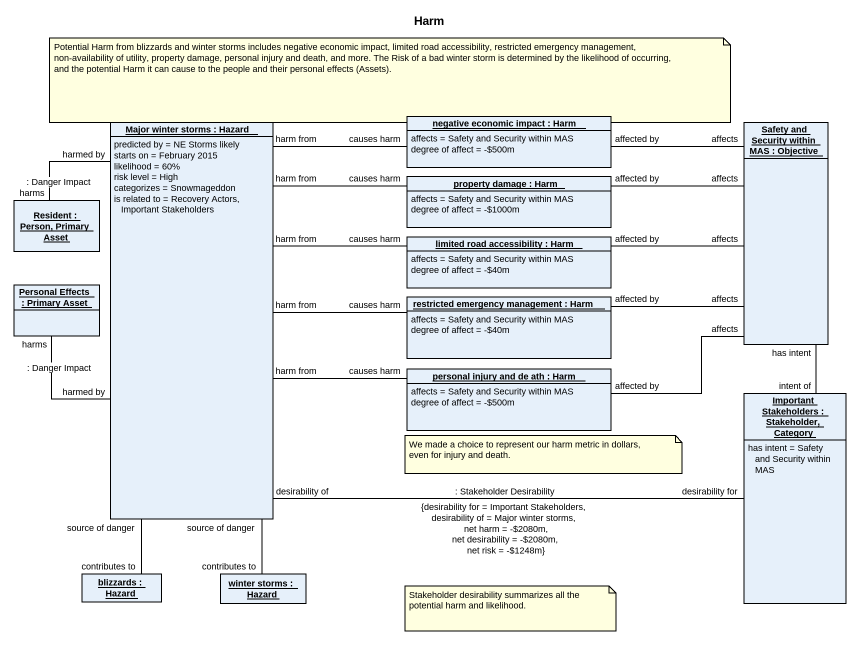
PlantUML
@startuml
title Harm
hide circle
hide empty members
object "negative economic impact : Harm" as negative_economic_impact {
  affects = Safety and Security within MAS
  degree of affect = -~$500m
}
object "Major winter storms : Hazard" as Major_winter_storms {
  predicted by = NE Storms likely
  starts on = February 2015
  likelihood = 60%
  risk level = High
  categorizes = Snowmageddon
  is related to = Recovery Actors, Important Stakeholders
}
object "Safety and Security within MAS : Objective" as Safety_and_Security_within
object "property damage : Harm" as property_damage {
  affects = Safety and Security within MAS
  degree of affect = -~$1000m
}
object "Resident : Person, Primary Asset" as Resident
object "limited road accessibility : Harm" as limited_road_accessibility {
  affects = Safety and Security within MAS
  degree of affect = -~$40m
}
object "Personal Effects : Primary Asset" as Personal_Effects
object "restricted emergency management : Harm" as restricted_emergency {
  affects = Safety and Security within MAS
  degree of affect = -~$40m
}
object "personal injury and de ath : Harm" as personal_injury_and_de_ath {
  affects = Safety and Security within MAS
  degree of affect = -~$500m
}
object "Important Stakeholders : Stakeholder, Category" as Important_Stakeholders {
  has intent = Safety and Security within MAS
}
object "blizzards : Hazard" as blizzards
object "winter storms : Hazard" as winter_storms
negative_economic_impact -right- Safety_and_Security_within : affected by\naffects
Major_winter_storms -right- negative_economic_impact : harm from\ncauses harm
Major_winter_storms -right- property_damage : harm from\ncauses harm
Major_winter_storms -up- Resident : harmed by\n: Danger Impact\nharms
Major_winter_storms -right- limited_road_accessibility : harm from\ncauses harm
Major_winter_storms -left- Personal_Effects : harms\n: Danger Impact\nharmed by
Major_winter_storms -right- restricted_emergency : harm from\ncauses harm
Major_winter_storms -right- personal_injury_and_de_ath : harm from\ncauses harm
property_damage -right- Safety_and_Security_within : affected by\naffects
limited_road_accessibility -right- Safety_and_Security_within : affected by\naffects
restricted_emergency -right- Safety_and_Security_within : affected by\naffects
personal_injury_and_de_ath -up- Safety_and_Security_within : affects\naffected by
Important_Stakeholders -left- Major_winter_storms : : Stakeholder Desirability\ndesirability for\ndesirability of\n{desirability for = Important Stakeholders, desirability of = Major winter storms, net harm = -~$2080m, net desirability = -~$2080m, net risk = -~$1248m}
Important_Stakeholders -up- Safety_and_Security_within : has intent\nintent of
blizzards -up- Major_winter_storms : source of danger\ncontributes to
winter_storms -up- Major_winter_storms : source of danger\ncontributes to
note as N1
  Potential Harm from blizzards and winter storms includes negative economic impact, limited road accessibility, restricted emergency management, non-availability of utility, property damage, personal injury and death, and more. The Risk of a bad winter storm is determined by the likelihood of occurring, and the potential Harm it can cause to the people and their personal effects (Assets).
end note
note as N2
  We made a choice to represent our harm metric in dollars, even for injury and death.
end note
note as N3
  Stakeholder desirability summarizes all the potential harm and likelihood.
end note
@enduml
